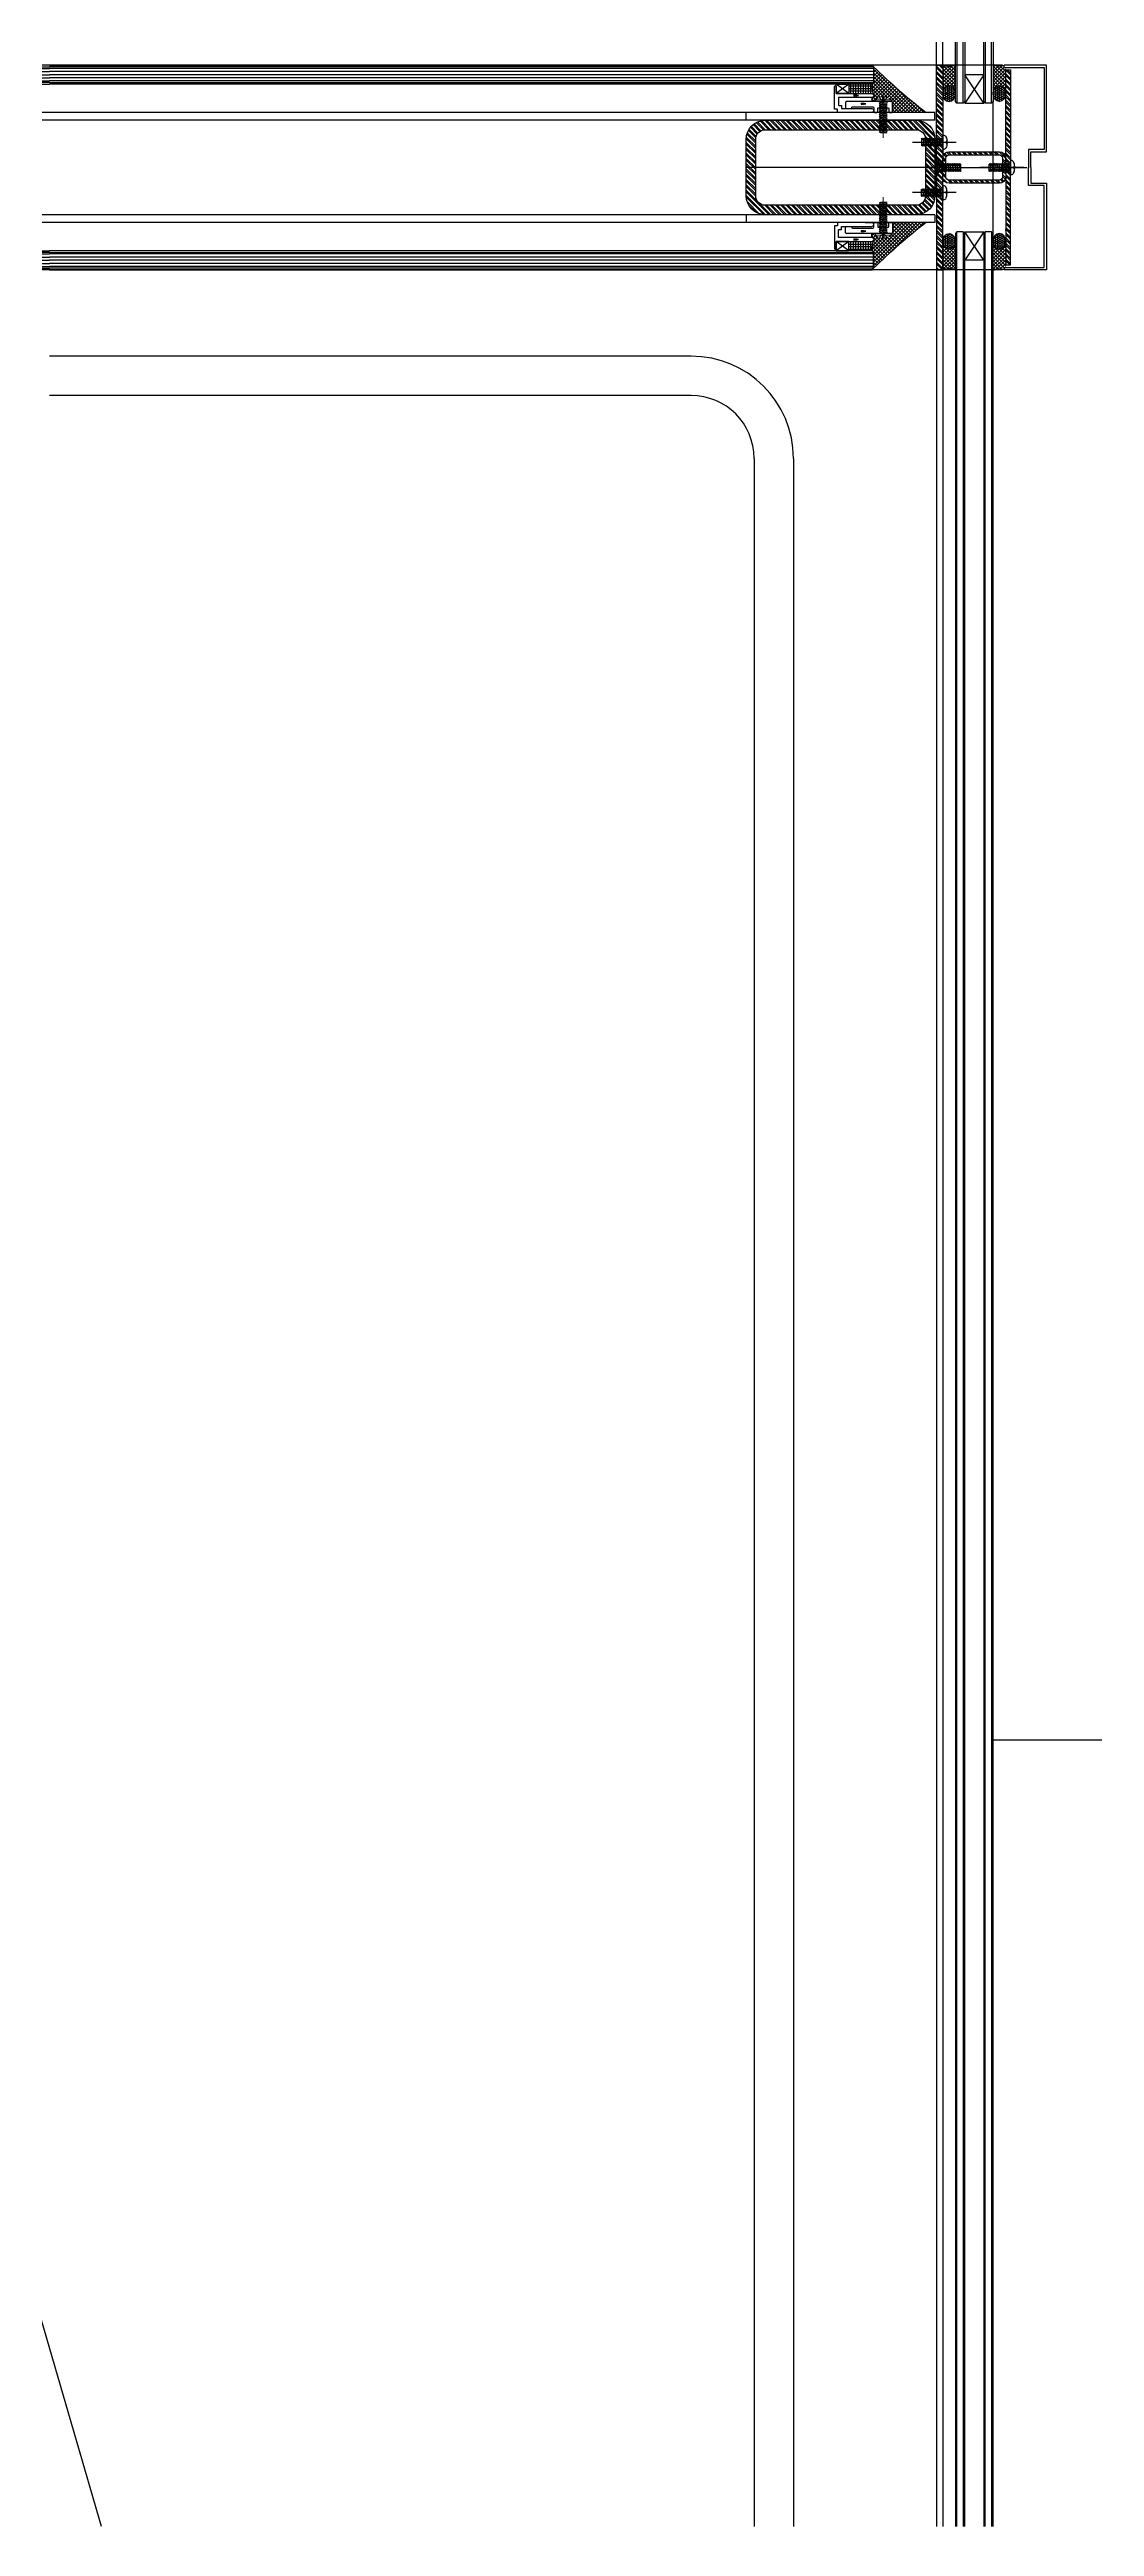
# Model space of a CAD drawing. Extents: x -163002 to 22103, y -98847 to 51643.
# Drawn here: x -131838 to -131173, y 30050 to 31625 of the extents above; entities that cross this region are included whole.
import ezdxf
from ezdxf.enums import TextEntityAlignment as Align

# ---------------------------------------------------------------- set-up
doc = ezdxf.new("R2010")
doc.units = 0
doc.header["$LTSCALE"] = 1000
doc.header["$MEASUREMENT"] = 0
for name, pattern in [('S2108a$0$CENTER', [2, 1.25, -0.25, 0.25, -0.25]), ('S2108a$0$DASHED', [0.75, 0.5, -0.25]), ('S2108a$0$HIDDEN', [0.375, 0.25, -0.125])]:
    doc.linetypes.add(name, pattern=pattern)
doc.layers.get('0').update_dxf_attribs({"linetype": 'CONTINUOUS'})
for name, color, linetype, lineweight in [('S2108a$0$0.25bC', 6, 'CONTINUOUS', 18), ('S2108a$0$0.25bCEN', 1, 'S2108a$0$CENTER', 18), ('S2108a$0$0.25bH', 3, 'S2108a$0$HIDDEN', 18)]:
    doc.layers.add(name, color=color, linetype=linetype, lineweight=lineweight)
for name, color, linetype in [('S2108a$0$2', 7, 'CONTINUOUS'), ('S2108a$0$5', 7, 'CONTINUOUS'), ('S2108a$0$A-Stairs', 2, 'CONTINUOUS'), ('S2108a$0$glass-p', 1, 'CONTINUOUS')]:
    doc.layers.add(name, color=color, linetype=linetype)
doc.styles.add('S2108a$0$ROMANT', font='romant')
pattern_1 = [(135, (-164677.6526, -48822.1116), (1.122532015, 1.122532015), []), (45, (-164677.6526, -48822.1116), (1.122532015, -1.122532015), [])]
pattern_2 = [(225, (-164677.6526, 111922.3166), (1.122532015, -1.122532015), []), (315, (-164677.6526, 111922.3166), (1.122532015, 1.122532015), [])]

# ---------------------------------------------------------------- blocks, each defined once
blk = doc.blocks.new('S2108a$0$M5P-12')
at = {"layer": 'S2108a$0$2'}
for p, q in [((364.5, 386.3), (368, 386.3)), ((364.5, 385.8), (364.5, 386.3)), ((364.5, 385.8), (368, 385.8)), ((364.5, 385.8), (366.2, 384.5)), ((370.7, 384.5), (366.2, 384)), ((370.7, 384.5), (366.2, 384.5)), ((366.2, 384), (366.2, 384.5)), ((368.9, 384.3), (366.2, 384)), ((366.6, 383.5), (366.2, 384)), ((370.7, 383.5), (366.2, 383)), ((366.6, 383.5), (366.2, 383)), ((366.8, 382.5), (366.2, 383)), ((367.4, 383.6), (366.6, 383.5)), ((367.4, 383.6), (366.8, 383.5)), ((368, 385.4), (368.9, 385.4)), ((368.9, 386.3), (372.3, 386.3)), ((368.9, 385.8), (372.3, 385.8)), ((370.1, 383.9), (369.4, 383.8)), ((370.1, 383.9), (369.4, 383.8)), ((370.1, 382.9), (369.4, 382.8)), ((370.1, 383.9), (370.7, 384.5)), ((370.1, 383.9), (370.5, 384.3)), ((370.1, 383.9), (370.7, 383.5)), ((370.1, 382.9), (370.7, 383.5)), ((370.1, 382.9), (370.7, 382.5)), ((372.3, 385.8), (370.7, 384.5)), ((372.3, 385.8), (372.3, 386.3)), ((366.8, 382.5), (366.2, 382)), ((370.7, 382.5), (366.2, 382)), ((366.8, 381.5), (366.2, 382)), ((370.7, 381.5), (366.2, 381)), ((366.8, 381.5), (366.2, 381)), ((366.8, 380.5), (366.2, 381)), ((370.7, 380.5), (366.2, 380)), ((366.8, 380.5), (366.2, 380)), ((366.8, 379.5), (366.2, 380)), ((366.8, 379.5), (366.2, 379)), ((370.7, 379.5), (366.2, 379)), ((366.8, 378.5), (366.2, 379)), ((370.7, 378.5), (366.2, 378)), ((366.8, 378.5), (366.2, 378)), ((366.8, 377.5), (366.2, 378)), ((370.7, 377.5), (366.2, 377)), ((366.8, 377.5), (366.2, 377)), ((366.8, 376.5), (366.2, 377)), ((370.7, 376.5), (366.2, 376)), ((366.8, 376.5), (366.2, 376)), ((366.8, 375.5), (366.2, 376)), ((370.7, 375.5), (366.2, 375)), ((366.8, 375.5), (366.2, 375)), ((366.8, 374.5), (366.2, 375)), ((370.7, 374.5), (366.2, 374)), ((366.8, 374.5), (366.2, 374)), ((366.8, 373.5), (366.2, 374)), ((370.7, 373.5), (366.2, 373)), ((366.8, 373.5), (366.2, 373)), ((366.8, 372.5), (366.2, 373)), ((366.8, 372.5), (366.5, 372.3)), ((370.5, 372.3), (366.5, 372.3)), ((367.4, 382.6), (366.8, 382.5)), ((367.4, 381.6), (366.8, 381.5)), ((367.4, 380.6), (366.8, 380.5)), ((367.4, 379.6), (366.8, 379.5)), ((367.4, 378.6), (366.8, 378.5)), ((367.4, 377.6), (366.8, 377.5)), ((367.4, 376.6), (366.8, 376.5)), ((367.4, 375.6), (366.8, 375.5)), ((367.4, 374.6), (366.8, 374.5)), ((367.4, 373.6), (366.8, 373.5)), ((367.4, 372.6), (366.8, 372.5)), ((370.7, 372.5), (368.9, 372.3)), ((370.1, 381.9), (369.4, 381.8)), ((370.1, 380.9), (369.4, 380.8)), ((370.1, 379.9), (369.4, 379.8)), ((370.1, 378.9), (369.4, 378.8)), ((370.1, 377.9), (369.4, 377.8)), ((370.1, 376.9), (369.4, 376.8)), ((370.1, 375.9), (369.4, 375.8)), ((370.1, 374.9), (369.4, 374.8)), ((370.1, 373.9), (369.4, 373.8)), ((370.1, 372.9), (369.4, 372.8)), ((370.1, 381.9), (370.7, 382.5)), ((370.1, 381.9), (370.7, 381.5)), ((370.1, 380.9), (370.7, 381.5)), ((370.1, 380.9), (370.7, 380.5)), ((370.1, 379.9), (370.7, 380.5)), ((370.1, 379.9), (370.7, 379.5)), ((370.1, 378.9), (370.7, 379.5)), ((370.1, 378.9), (370.7, 378.5)), ((370.1, 377.9), (370.7, 378.5)), ((370.1, 377.9), (370.7, 377.5)), ((370.1, 376.9), (370.7, 377.5)), ((370.1, 376.9), (370.7, 376.5)), ((370.1, 375.9), (370.7, 376.5)), ((370.1, 375.9), (370.7, 375.5)), ((370.1, 374.9), (370.7, 375.5)), ((370.1, 374.9), (370.7, 374.5)), ((370.1, 373.9), (370.7, 374.5)), ((370.1, 373.9), (370.7, 373.5)), ((370.1, 372.9), (370.7, 373.5)), ((370.1, 372.9), (370.7, 372.5)), ((370.5, 372.3), (370.7, 372.5))]:
    blk.add_line(p, q, dxfattribs=at)
at = {"layer": 'S2108a$0$5'}
for p, q in [((368, 385.4), (368, 386.3)), ((368.9, 385.4), (368.9, 386.3))]:
    blk.add_line(p, q, dxfattribs=at)
at = {"layer": 'S2108a$0$5', "color": 2}
blk.add_line((368.4, 391.7), (368.4, 364.6), dxfattribs=at)
blk = doc.blocks.new('S2108a$0$4.5')
at = {"layer": 'S2108a$0$2'}
for p, q in [((-226399.3, -193295.2), (-226399.5, -193295.4)), ((-226399.5, -193295.4), (-226397.7, -193295.2)), ((-226398.9, -193295.9), (-226399.5, -193295.4)), ((-226399.5, -193296.4), (-226395, -193295.9)), ((-226398.9, -193295.9), (-226399.5, -193296.4)), ((-226398.9, -193296.9), (-226399.5, -193296.4)), ((-226399.5, -193297.4), (-226395, -193296.9)), ((-226398.9, -193296.9), (-226399.5, -193297.4)), ((-226398.9, -193297.9), (-226399.5, -193297.4)), ((-226399.3, -193295.2), (-226395.3, -193295.2)), ((-226398.9, -193295.9), (-226398.2, -193295.8)), ((-226398.9, -193296.9), (-226398.2, -193296.8)), ((-226398.9, -193297.9), (-226398.2, -193297.8)), ((-226396.2, -193295.6), (-226395.6, -193295.5)), ((-226396.2, -193296.6), (-226395.6, -193296.5)), ((-226396.2, -193297.6), (-226395.6, -193297.5)), ((-226395.6, -193295.5), (-226395.3, -193295.2)), ((-226395.6, -193295.5), (-226395, -193295.9)), ((-226395.6, -193296.5), (-226395, -193295.9)), ((-226395.6, -193296.5), (-226395, -193296.9)), ((-226395.6, -193297.5), (-226395, -193296.9)), ((-226395.6, -193297.5), (-226395, -193297.9)), ((-226401.2, -193307.2), (-226401.2, -193307.7)), ((-226393.2, -193307.2), (-226401.2, -193307.2)), ((-226399.5, -193298.4), (-226395, -193297.9)), ((-226398.9, -193297.9), (-226399.5, -193298.4)), ((-226398.9, -193298.9), (-226399.5, -193298.4)), ((-226399.5, -193299.4), (-226395, -193298.9)), ((-226398.9, -193298.9), (-226399.5, -193299.4)), ((-226398.9, -193299.9), (-226399.5, -193299.4)), ((-226399.5, -193300.4), (-226395, -193299.9)), ((-226398.9, -193299.9), (-226399.5, -193300.4)), ((-226398.9, -193300.9), (-226399.5, -193300.4)), ((-226399.5, -193301.4), (-226395, -193300.9)), ((-226398.9, -193300.9), (-226399.5, -193301.4)), ((-226398.9, -193301.9), (-226399.5, -193301.4)), ((-226399.5, -193302.4), (-226395, -193301.9)), ((-226398.9, -193301.9), (-226399.5, -193302.4)), ((-226398.9, -193302.9), (-226399.5, -193302.4)), ((-226399.5, -193303.4), (-226395, -193302.9)), ((-226398.9, -193302.9), (-226399.5, -193303.4)), ((-226398.9, -193303.9), (-226399.5, -193303.4)), ((-226399.5, -193304.4), (-226395, -193303.9)), ((-226398.9, -193303.9), (-226399.5, -193304.4)), ((-226398.9, -193304.9), (-226399.5, -193304.4)), ((-226399.5, -193305.4), (-226395, -193304.9)), ((-226398.9, -193304.9), (-226399.5, -193305.4)), ((-226398.9, -193305.9), (-226399.5, -193305.4)), ((-226399.5, -193306.4), (-226395, -193305.9)), ((-226398.9, -193305.9), (-226399.5, -193306.4)), ((-226398.9, -193306.9), (-226399.5, -193306.4)), ((-226398.9, -193306.9), (-226399.3, -193307.2)), ((-226398.9, -193298.9), (-226398.2, -193298.8)), ((-226398.9, -193299.9), (-226398.2, -193299.8)), ((-226398.9, -193300.9), (-226398.2, -193300.8)), ((-226398.9, -193301.9), (-226398.2, -193301.8)), ((-226398.9, -193302.9), (-226398.2, -193302.8)), ((-226398.9, -193303.9), (-226398.2, -193303.8)), ((-226398.9, -193304.9), (-226398.2, -193304.8)), ((-226398.9, -193305.9), (-226398.2, -193305.8)), ((-226398.9, -193306.9), (-226398.2, -193306.8)), ((-226397.8, -193309.2), (-226396.6, -193309.2)), ((-226397.8, -193309.2), (-226397.8, -193309.7)), ((-226397.7, -193307.2), (-226395, -193306.9)), ((-226396.6, -193309.2), (-226396.6, -193309.7)), ((-226396.2, -193298.6), (-226395.6, -193298.5)), ((-226396.2, -193299.6), (-226395.6, -193299.5)), ((-226396.2, -193300.6), (-226395.6, -193300.5)), ((-226396.2, -193301.6), (-226395.6, -193301.5)), ((-226396.2, -193302.6), (-226395.6, -193302.5)), ((-226396.2, -193303.6), (-226395.6, -193303.5)), ((-226396.2, -193304.6), (-226395.6, -193304.5)), ((-226396.2, -193305.6), (-226395.6, -193305.5)), ((-226396.2, -193306.6), (-226395.6, -193306.5)), ((-226395.6, -193298.5), (-226395, -193297.9)), ((-226395.6, -193298.5), (-226395, -193298.9)), ((-226395.6, -193299.5), (-226395, -193298.9)), ((-226395.6, -193299.5), (-226395, -193299.9)), ((-226395.6, -193300.5), (-226395, -193299.9)), ((-226395.6, -193300.5), (-226395, -193300.9)), ((-226395.6, -193301.5), (-226395, -193300.9)), ((-226395.6, -193301.5), (-226395, -193301.9)), ((-226395.6, -193302.5), (-226395, -193301.9)), ((-226395.6, -193302.5), (-226395, -193302.9)), ((-226395.6, -193303.5), (-226395, -193302.9)), ((-226395.6, -193303.5), (-226395, -193303.9)), ((-226395.6, -193304.5), (-226395, -193303.9)), ((-226395.6, -193304.5), (-226395, -193304.9)), ((-226395.6, -193305.5), (-226395, -193304.9)), ((-226395.6, -193305.5), (-226395, -193305.9)), ((-226395.6, -193306.5), (-226395, -193305.9)), ((-226395.6, -193306.5), (-226395, -193306.9)), ((-226395.3, -193307.2), (-226395, -193306.9)), ((-226393.2, -193307.2), (-226393.2, -193307.7))]:
    blk.add_line(p, q, dxfattribs=at)
for centre, radius, start, end in [((-226399.5, -193307.5), 1.76, 188.6412, 243.4927), ((-226397.2, -193302.6), 7.08, 244.5235, 265.1216), ((-226397.2, -193302.6), 7.08, 274.8444, 295.4426), ((-226395, -193307.5), 1.76, 296.4734, 351.3249)]:
    blk.add_arc(centre, radius, start, end, dxfattribs=at)
at = {"layer": 'S2108a$0$5', "color": 2}
blk.add_line((-226397.2, -193314.7), (-226397.2, -193290), dxfattribs=at)
blk = doc.blocks.new('S2108a$0$11')
at = {"layer": 'S2108a$0$0.25bC'}
for p, q in [((1102.7, 1209.7), (1103.5, 1210.2)), ((1107.7, 1210.2), (1102.7, 1209.7)), ((1103.5, 1209.2), (1102.7, 1209.7)), ((1103.5, 1209.2), (1102.7, 1209.7)), ((1107.7, 1209.2), (1102.7, 1208.7)), ((1102.7, 1208.7), (1103.5, 1209.2)), ((1103.5, 1208.2), (1102.7, 1208.7)), ((1107.7, 1208.2), (1102.7, 1207.7)), ((1102.7, 1207.7), (1103.5, 1208.2)), ((1103.5, 1207.2), (1102.7, 1207.7)), ((1103.5, 1207.2), (1102.7, 1207.7)), ((1107.7, 1207.2), (1102.7, 1206.7)), ((1102.7, 1206.7), (1103.5, 1207.2)), ((1102.7, 1206.7), (1103.5, 1207.2)), ((1103.5, 1206.2), (1102.7, 1206.7)), ((1103.5, 1206.2), (1102.7, 1206.7)), ((1102.7, 1205.7), (1103.5, 1206.2)), ((1107.7, 1206.2), (1102.7, 1205.7)), ((1103.5, 1205.2), (1102.7, 1205.7)), ((1103.5, 1205.2), (1102.7, 1205.7)), ((1107.7, 1205.2), (1102.7, 1204.7)), ((1102.7, 1204.7), (1103.5, 1205.2)), ((1103.5, 1204.2), (1102.7, 1204.7)), ((1107.7, 1204.2), (1102.7, 1203.7)), ((1102.7, 1203.7), (1103.5, 1204.2)), ((1103.5, 1203.2), (1102.7, 1203.7)), ((1103.5, 1203.2), (1102.7, 1203.7)), ((1107.7, 1203.2), (1102.7, 1202.7)), ((1102.7, 1202.7), (1103.5, 1203.2)), ((1102.7, 1202.7), (1103.5, 1203.2)), ((1103.5, 1202.2), (1102.7, 1202.7)), ((1107.7, 1202.2), (1102.7, 1201.7)), ((1102.7, 1201.7), (1103.5, 1202.2)), ((1103.5, 1201.2), (1102.7, 1201.7)), ((1107.7, 1201.2), (1102.7, 1200.7)), ((1102.7, 1200.7), (1103.5, 1201.2)), ((1103.5, 1200.2), (1102.7, 1200.7)), ((1102.7, 1199.7), (1107.7, 1200.2)), ((1102.7, 1199.7), (1103.5, 1200.2)), ((1103.5, 1199.2), (1102.7, 1199.7)), ((1102.7, 1198.7), (1107.7, 1199.2)), ((1102.7, 1198.7), (1103.5, 1199.2)), ((1103.5, 1198.2), (1102.7, 1198.7)), ((1103.5, 1198.2), (1102.7, 1198.7)), ((1107.7, 1198.2), (1102.7, 1197.7)), ((1102.7, 1197.7), (1103.5, 1198.2)), ((1102.7, 1197.7), (1103.5, 1198.2)), ((1103.5, 1197.2), (1102.7, 1197.7)), ((1107.7, 1197.2), (1102.7, 1196.7)), ((1102.7, 1196.7), (1103.5, 1197.2)), ((1103.5, 1210.2), (1107.7, 1210.2)), ((1107.7, 1210.2), (1106.8, 1209.7)), ((1106.8, 1209.7), (1107.7, 1209.2)), ((1107.7, 1209.2), (1106.8, 1208.7)), ((1106.8, 1208.7), (1107.7, 1208.2)), ((1107.7, 1208.2), (1106.8, 1207.7)), ((1106.8, 1207.7), (1107.7, 1207.2)), ((1107.7, 1207.2), (1106.8, 1206.7)), ((1106.8, 1206.7), (1107.7, 1206.2)), ((1107.7, 1206.2), (1106.8, 1205.7)), ((1106.8, 1205.7), (1107.7, 1205.2)), ((1107.7, 1205.2), (1106.8, 1204.7)), ((1106.8, 1204.7), (1107.7, 1204.2)), ((1107.7, 1204.2), (1106.8, 1203.7)), ((1106.8, 1203.7), (1107.7, 1203.2)), ((1106.8, 1203.7), (1107.7, 1203.2)), ((1107.7, 1203.2), (1106.8, 1202.7)), ((1106.8, 1202.7), (1107.7, 1202.2)), ((1107.7, 1202.2), (1106.8, 1201.7)), ((1106.8, 1201.7), (1107.7, 1201.2)), ((1107.7, 1201.2), (1106.8, 1200.7)), ((1106.8, 1200.7), (1107.7, 1200.2)), ((1107.7, 1200.2), (1106.8, 1199.7)), ((1106.8, 1199.7), (1107.7, 1199.2)), ((1107.7, 1199.2), (1106.8, 1198.7)), ((1106.8, 1198.7), (1107.7, 1198.2)), ((1106.8, 1198.7), (1107.7, 1198.2)), ((1107.7, 1198.2), (1106.8, 1197.7)), ((1106.8, 1197.7), (1107.7, 1197.2)), ((1107.7, 1197.2), (1106.8, 1196.7)), ((1110.2, 1189.2), (1100.2, 1189.2)), ((1103.5, 1196.2), (1102.7, 1196.7)), ((1107.7, 1196.2), (1102.7, 1195.7)), ((1102.7, 1195.7), (1103.5, 1196.2)), ((1103.5, 1195.2), (1102.7, 1195.7)), ((1102.7, 1194.7), (1107.7, 1195.2)), ((1102.7, 1194.7), (1103.5, 1195.2)), ((1103.5, 1194.2), (1102.7, 1194.7)), ((1102.7, 1193.7), (1107.7, 1194.2)), ((1102.7, 1193.7), (1103.5, 1194.2)), ((1103.5, 1193.2), (1102.7, 1193.7)), ((1102.7, 1192.7), (1107.7, 1193.2)), ((1102.7, 1192.7), (1103.5, 1193.2)), ((1103.5, 1192.2), (1102.7, 1192.7)), ((1107.7, 1192.2), (1102.7, 1191.7)), ((1102.7, 1191.7), (1103.5, 1192.2)), ((1103.5, 1191.2), (1102.7, 1191.7)), ((1102.7, 1190.7), (1107.7, 1191.2)), ((1102.7, 1190.7), (1103.5, 1191.2)), ((1102.7, 1190.2), (1102.7, 1190.7)), ((1106.8, 1196.7), (1107.7, 1196.2)), ((1107.7, 1196.2), (1106.8, 1195.7)), ((1106.8, 1195.7), (1107.7, 1195.2)), ((1107.7, 1195.2), (1106.8, 1194.7)), ((1106.8, 1194.7), (1107.7, 1194.2)), ((1107.7, 1194.2), (1106.8, 1193.7)), ((1106.8, 1193.7), (1107.7, 1193.2)), ((1107.7, 1193.2), (1106.8, 1192.7)), ((1106.8, 1192.7), (1107.7, 1192.2)), ((1107.7, 1192.2), (1106.8, 1191.7)), ((1106.8, 1191.7), (1107.7, 1191.2)), ((1107.7, 1191.2), (1107.7, 1190.2))]:
    blk.add_line(p, q, dxfattribs=at)
blk.add_lwpolyline([(1100.2, 1189.2), (1100.2, 1190.2), (1110.2, 1190.2), (1110.2, 1189.2, -0.167288), (1105.7, 1187.3), (1105.7, 1187.8), (1104.7, 1187.8), (1104.7, 1187.3, -0.167288)], format="xyb", close=True, dxfattribs=at)
for start, end in [(241.3263, 264.2608), (275.7392, 298.6737)]:
    blk.add_arc((1105.2, 1192.2), 5, start, end, dxfattribs=at)
at = {"layer": 'S2108a$0$0.25bCEN', "ltscale": 0.2}
blk.add_line((1105.2, 1183.6), (1105.2, 1213.4), dxfattribs=at)
at = {"layer": 'S2108a$0$0.25bCEN', "ltscale": 0.05}
for p, q in [((1106.8, 1209.7), (1103.5, 1209.2)), ((1106.8, 1208.7), (1103.5, 1208.2)), ((1106.8, 1207.7), (1103.5, 1207.2)), ((1106.8, 1207.7), (1103.5, 1207.2)), ((1106.8, 1206.7), (1103.5, 1206.2)), ((1106.8, 1206.7), (1103.5, 1206.2)), ((1106.8, 1205.7), (1103.5, 1205.2)), ((1106.8, 1204.7), (1103.5, 1204.2)), ((1106.8, 1203.7), (1103.5, 1203.2)), ((1106.8, 1203.7), (1103.5, 1203.2)), ((1106.8, 1202.7), (1103.5, 1202.2)), ((1106.8, 1201.7), (1103.5, 1201.2)), ((1103.5, 1200.2), (1106.8, 1200.7)), ((1106.8, 1199.7), (1103.5, 1199.2)), ((1106.8, 1198.7), (1103.5, 1198.2)), ((1106.8, 1198.7), (1103.5, 1198.2)), ((1106.8, 1197.7), (1103.5, 1197.2)), ((1106.8, 1196.7), (1103.5, 1196.2)), ((1103.5, 1195.2), (1106.8, 1195.7)), ((1106.8, 1194.7), (1103.5, 1194.2)), ((1106.8, 1193.7), (1103.5, 1193.2)), ((1103.5, 1192.2), (1106.8, 1192.7)), ((1103.5, 1191.2), (1106.8, 1191.7))]:
    blk.add_line(p, q, dxfattribs=at)
at = {"layer": 'S2108a$0$0.25bH', "ltscale": 0.1}
for p, q in [((1104.7, 1189.9), (1102.6, 1187.7)), ((1105.7, 1189.9), (1104.7, 1189.9)), ((1104.7, 1187.8), (1104.7, 1189.9)), ((1105.7, 1187.8), (1105.7, 1189.9)), ((1107.7, 1187.7), (1105.7, 1189.9))]:
    blk.add_line(p, q, dxfattribs=at)
blk.add_lwpolyline([(1104.7, 1189.9), (1105.2, 1190.2), (1105.7, 1189.9)], dxfattribs=at)
blk = doc.blocks.new('S2108a')
at = {"layer": 'S2108a$0$glass-p'}
h = blk.add_hatch(dxfattribs=at)
h.set_pattern_fill('ANSI37', color=256, scale=0.5, angle=90, style=0)
h.set_pattern_definition([(225, (-156865.0582, 110400.9012), (1.122532015, -1.122532015), []), (315, (-156865.0582, 110400.9012), (1.122532015, 1.122532015), [])])
h.paths.add_polyline_path([(-131302.8, 31593.193), (-131302.8, 31592.102), (-131302.3, 31592.102, -0.41421356), (-131301.8, 31591.602), (-131301.8, 31585.602, -0.41421356), (-131302.3, 31585.102), (-131280.509, 31585.102, -0.02680141), (-131313.9, 31614.102), (-131313.9, 31604.102), (-131314.9, 31603.102, 0.08587611), (-131314.343, 31596.883, -0.73696584), (-131315.05, 31594.602), (-131315.05, 31592.102), (-131312.8, 31592.102), (-131312.8, 31593.193, -0.16728771), (-131308.3, 31595.086), (-131308.3, 31594.586), (-131307.3, 31594.586), (-131307.3, 31595.086, -0.16728771)])
h = blk.add_hatch(dxfattribs=at)
h.set_pattern_fill('ANSI32', color=256, scale=0.25, angle=90, style=0)
h.set_pattern_definition([(135, (-164563.9413, -47717.9301), (1.68379802, 1.68379802), []), (135, (-164565.0638, -47717.9301), (1.68379802, 1.68379802), [])])
h.paths.add_polyline_path([(-131273.9, 31615.102), (-131269.9, 31615.102), (-131269.9, 31550.102), (-131269.9, 31485.102), (-131273.9, 31485.102), (-131273.9, 31550.102)])
h = blk.add_hatch(dxfattribs=at)
h.set_pattern_fill('ANSI37', color=256, scale=0.5, angle=90, style=0)
h.set_pattern_definition(pattern_2)
edge = h.paths.add_edge_path()
edge.add_arc((-131265.9, 31629.482), 14.926, 254.455131, 285.544869, ccw=False)
edge.add_line((-131269.9, 31615.102), (-131269.9, 31597.533))
edge.add_ellipse((-131265.9, 31597.06), major_axis=(0, 4.957), ratio=0.80691857, start_angle=-90, end_angle=90)
edge.add_line((-131261.9, 31597.533), (-131261.9, 31615.102))
h = blk.add_hatch(dxfattribs=at)
h.set_pattern_fill('ANSI37', color=256, scale=0.5, angle=90, style=0)
h.set_pattern_definition(pattern_2)
edge = h.paths.add_edge_path()
edge.add_ellipse((-131233.9, 31597.06), major_axis=(0, 4.957), ratio=0.80691857, start_angle=270, end_angle=450, ccw=False)
edge.add_line((-131229.9, 31597.06), (-131229.9, 31612.102))
edge.add_line((-131229.9, 31612.102), (-131229.9, 31613.602))
edge.add_line((-131229.9, 31613.602), (-131230.9, 31613.602))
edge.add_line((-131230.9, 31613.602), (-131230.9, 31615.102))
edge.add_arc((-131233.779, 31622.738), 8.16, 249.343567, 290.656433, ccw=False)
edge.add_line((-131236.657, 31615.102), (-131237.9, 31615.102))
edge.add_line((-131237.9, 31615.102), (-131237.9, 31597.06))
h.paths.add_polyline_path([(-131237.9, 31615.102), (-131236.657, 31615.102, -0.04226372), (-131237.9, 31615.695)])
h = blk.add_hatch(dxfattribs=at)
h.set_pattern_fill('ANSI32', color=256, scale=0.25, angle=90, style=0)
h.set_pattern_definition([(135, (-164882.3634, -48848.8506), (1.68379802, 1.68379802), []), (135, (-164883.486, -48848.8506), (1.68379802, 1.68379802), [])])
h.paths.add_polyline_path([(-131229.9, 31612.102), (-131226.9, 31612.102), (-131226.9, 31550.102), (-131226.9, 31488.102), (-131229.9, 31488.102), (-131229.9, 31550.102)])
h = blk.add_hatch(dxfattribs=at)
h.set_pattern_fill('NET', color=256, scale=0.5, angle=90, style=0)
h.set_pattern_definition([(360, (-120188.8593, 32548.1328), (-9e-11, -1.5875), []), (270, (-120188.8593, 32548.1328), (-1.5875, 9e-11), [])])
h.paths.add_polyline_path([(-131329.7, 31597.102), (-131329.7, 31603.102), (-131314.9, 31603.102, 0.08276253), (-131314.4, 31597.102)])
h = blk.add_hatch(dxfattribs=at)
h.set_pattern_fill('HONEY', color=256, scale=0.25, angle=90, style=0)
h.set_pattern_definition([(360, (-97822.1474, 111922.31655), (1.190625, -0.6874075), [0.79375, -1.5875]), (240, (-97822.1474, 111922.31655), (-1.190624858, -0.6874077463), [0.79375, -1.5875]), (300, (-97822.1474, 111922.31655), (1.42e-07, -1.3748152464), [-1.5875, 0.79375])])
edge = h.paths.add_edge_path()
edge.add_ellipse((-131265.9, 31597.06), major_axis=(0, 4.957), ratio=0.80691857, start_angle=0, end_angle=360, ccw=False)
h = blk.add_hatch(dxfattribs=at)
h.set_pattern_fill('HONEY', color=256, scale=0.25, angle=90, style=0)
h.set_pattern_definition([(180, (-164677.6526, 111922.31656), (-1.190625, -0.6874075), [0.79375, -1.5875]), (300, (-164677.6526, 111922.31656), (1.1906248577, -0.6874077464), [0.79375, -1.5875]), (240, (-164677.6526, 111922.31656), (-1.423e-07, -1.3748152464), [-1.5875, 0.79375])])
edge = h.paths.add_edge_path()
edge.add_ellipse((-131233.9, 31597.06), major_axis=(0, 4.957), ratio=0.80691857, start_angle=0, end_angle=360)
h = blk.add_hatch(dxfattribs=at)
h.set_pattern_fill('ANSI32', color=256, scale=0.25, angle=90, style=0)
h.set_pattern_definition([(135, (-164357.0765, -48926.116), (1.68379802, 1.68379802), []), (135, (-164358.199, -48926.116), (1.68379802, 1.68379802), [])])
h.paths.add_polyline_path([(-131394.9, 31568.102, -0.41421356), (-131382.9, 31580.102), (-131286.9, 31580.102, -0.41421356), (-131274.9, 31568.102), (-131274.9, 31532.102, -0.41421356), (-131286.9, 31520.102), (-131382.9, 31520.102, -0.41421356), (-131394.9, 31532.102)])
h.paths.add_polyline_path([(-131280.9, 31568.102, 0.41421356), (-131286.9, 31574.102), (-131382.9, 31574.102, 0.41421356), (-131388.9, 31568.102), (-131388.9, 31532.102, 0.41421356), (-131382.9, 31526.102), (-131286.9, 31526.102, 0.41421356), (-131280.9, 31532.102)], flags=16)
h = blk.add_hatch(dxfattribs=at)
h.set_pattern_fill('ANSI31', color=256, scale=0.25, angle=90, style=0)
h.set_pattern_definition([(135, (-164678.6526, -48822.1116), (0.5612660076, 0.5612660075), [])])
h.paths.add_polyline_path([(-131274.9, 31550.102), (-131273.9, 31550.102), (-131273.9, 31532.102), (-131274.9, 31532.102)])
h.paths.add_polyline_path([(-131274.9, 31568.102), (-131273.9, 31568.102), (-131273.9, 31550.102), (-131274.9, 31550.102)])
h = blk.add_hatch(dxfattribs=at)
h.set_pattern_fill('ANSI32', color=256, scale=0.25, angle=90, style=0)
h.set_pattern_definition([(135, (-164848.2094, -48848.1147), (1.68379802, 1.68379802), []), (135, (-164849.332, -48848.1147), (1.68379802, 1.68379802), [])])
h.paths.add_polyline_path([(-131265.9, 31560.102), (-131233.9, 31560.102, -0.41421356), (-131229.9, 31556.102), (-131229.9, 31544.102, -0.41421356), (-131233.9, 31540.102), (-131265.9, 31540.102, -0.41421356), (-131269.9, 31544.102), (-131269.9, 31556.102, -0.41421356)])
h.paths.add_polyline_path([(-131265.9, 31558.102, 0.41421356), (-131267.9, 31556.102), (-131267.9, 31544.102, 0.41421356), (-131265.9, 31542.102), (-131233.9, 31542.102, 0.41421356), (-131231.9, 31544.102), (-131231.9, 31556.102, 0.41421356), (-131233.9, 31558.102)], flags=16)
h = blk.add_hatch(dxfattribs=at)
h.set_pattern_fill('NET', color=256, scale=0.5, angle=90, style=0)
h.set_pattern_definition([(360, (-120188.8593, 30552.0722), (9e-11, 1.5875), []), (90, (-120188.8593, 30552.0722), (-1.5875, 9e-11), [])])
h.paths.add_polyline_path([(-131329.7, 31503.102), (-131329.7, 31497.102), (-131314.9, 31497.102, -0.08276253), (-131314.4, 31503.102)])
h = blk.add_hatch(dxfattribs=at)
h.set_pattern_fill('ANSI37', color=256, scale=0.5, angle=90, style=0)
h.set_pattern_definition([(135, (-156865.0582, -47300.6962), (1.122532015, 1.122532015), []), (45, (-156865.0582, -47300.6962), (1.122532015, -1.122532015), [])])
h.paths.add_polyline_path([(-131302.8, 31507.012), (-131302.8, 31508.102), (-131302.3, 31508.102, 0.41421356), (-131301.8, 31508.602), (-131301.8, 31514.602, 0.41421356), (-131302.3, 31515.102), (-131280.509, 31515.102, 0.02680141), (-131313.9, 31486.102), (-131313.9, 31496.102), (-131314.9, 31497.102, -0.08587611), (-131314.343, 31503.322, 0.73696584), (-131315.05, 31505.602), (-131315.05, 31508.102), (-131312.8, 31508.102), (-131312.8, 31507.012, 0.16728771), (-131308.3, 31505.119), (-131308.3, 31505.619), (-131307.3, 31505.619), (-131307.3, 31505.119, 0.16728771)])
h = blk.add_hatch(dxfattribs=at)
h.set_pattern_fill('ANSI37', color=256, scale=0.5, angle=90, style=0)
h.set_pattern_definition(pattern_1)
edge = h.paths.add_edge_path()
edge.add_arc((-131265.9, 31470.723), 14.926, 434.455131, 465.544869)
edge.add_line((-131269.9, 31485.102), (-131269.9, 31502.672))
edge.add_ellipse((-131265.9, 31503.145), major_axis=(0, -4.957), ratio=0.80691857, start_angle=270, end_angle=450, ccw=False)
edge.add_line((-131261.9, 31502.672), (-131261.9, 31485.102))
h = blk.add_hatch(dxfattribs=at)
h.set_pattern_fill('HONEY', color=256, scale=0.25, angle=90, style=0)
h.set_pattern_definition([(360, (-97822.1474, -48822.1116), (1.190625, 0.6874075), [0.79375, -1.5875]), (120, (-97822.1474, -48822.1116), (-1.1906248577, 0.6874077464), [0.79375, -1.5875]), (60, (-97822.1474, -48822.1116), (1.423e-07, 1.3748152464), [-1.5875, 0.79375])])
edge = h.paths.add_edge_path()
edge.add_ellipse((-131265.9, 31503.145), major_axis=(0, -4.957), ratio=0.80691857, start_angle=0, end_angle=360)
h = blk.add_hatch(dxfattribs=at)
h.set_pattern_fill('HONEY', color=256, scale=0.25, angle=90, style=0)
h.set_pattern_definition([(180, (-164677.6526, -48822.1116), (-1.190625, 0.6874075), [0.79375, -1.5875]), (60, (-164677.6526, -48822.1116), (1.190624858, 0.6874077463), [0.79375, -1.5875]), (120, (-164677.6526, -48822.1116), (-1.42e-07, 1.3748152464), [-1.5875, 0.79375])])
edge = h.paths.add_edge_path()
edge.add_ellipse((-131233.9, 31503.145), major_axis=(0, -4.957), ratio=0.80691857, start_angle=0, end_angle=360, ccw=False)
h = blk.add_hatch(dxfattribs=at)
h.set_pattern_fill('ANSI37', color=256, scale=0.5, angle=90, style=0)
h.set_pattern_definition(pattern_1)
edge = h.paths.add_edge_path()
edge.add_ellipse((-131233.9, 31503.145), major_axis=(0, -4.957), ratio=0.80691857, start_angle=-90, end_angle=90)
edge.add_line((-131229.9, 31503.145), (-131229.9, 31488.102))
edge.add_line((-131229.9, 31488.102), (-131229.9, 31486.602))
edge.add_line((-131229.9, 31486.602), (-131230.9, 31486.602))
edge.add_line((-131230.9, 31486.602), (-131230.9, 31485.102))
edge.add_arc((-131233.779, 31477.467), 8.16, 429.343567, 470.656433)
edge.add_line((-131236.657, 31485.102), (-131237.9, 31485.102))
edge.add_line((-131237.9, 31485.102), (-131237.9, 31503.145))
h.paths.add_polyline_path([(-131237.9, 31485.102), (-131236.657, 31485.102, 0.04226372), (-131237.9, 31484.51)])
at = {"layer": 'S2108a$0$A-Stairs', "color": 1, "linetype": 'S2108a$0$DASHED'}
blk.add_line((-131137.4, 30550.1), (-131237.9, 30550.1), dxfattribs=at)
at = {"layer": 'S2108a$0$glass-p'}
for p, q in [((-131273.9, 31615.102), (-131273.9, 33007.606)), ((-131269.9, 31615.102), (-131269.9, 33007.606)), ((-131260.9, 33007.606), (-131260.9, 31591.102)), ((-131256.9, 31591.102), (-131256.9, 33007.606)), ((-131242.9, 33007.606), (-131242.9, 31591.102)), ((-131238.9, 31591.102), (-131238.9, 33007.606)), ((-132437.9, 31614.102), (-131837.9, 31614.102)), ((-132437.9, 31613.102), (-131837.9, 31613.102)), ((-132437.9, 31611.102), (-131837.9, 31611.102)), ((-131837.9, 31615.102), (-132436.9, 31615.102)), ((-131231.9, 31615.102), (-131837.9, 31615.102)), ((-131837.9, 31615.102), (-131314.9, 31615.102)), ((-131313.9, 31614.102), (-131837.9, 31614.102)), ((-131313.9, 31613.102), (-131837.9, 31613.102)), ((-131313.9, 31611.102), (-131837.9, 31611.102)), ((-131314.9, 31615.102), (-131313.9, 31614.102)), ((-131313.9, 31614.102), (-131313.9, 31604.102)), ((-131273.9, 31550.102), (-131273.9, 31615.102)), ((-131273.9, 31615.102), (-131269.9, 31615.102)), ((-131269.9, 31615.102), (-131269.9, 31550.102)), ((-131203.9, 31615.102), (-131230.9, 31615.102)), ((-131230.9, 31613.602), (-131230.9, 31615.102)), ((-131230.9, 31613.602), (-131205.4, 31613.602)), ((-131229.9, 31550.102), (-131229.9, 31612.102)), ((-131229.9, 31612.102), (-131226.9, 31612.102)), ((-131226.9, 31612.102), (-131226.9, 31550.102)), ((-131205.4, 31613.602), (-131205.4, 31561.602)), ((-131203.9, 31560.102), (-131203.9, 31615.102)), ((-132437.9, 31609.102), (-131837.9, 31609.102)), ((-132437.9, 31607.102), (-131837.9, 31607.102)), ((-132437.9, 31605.102), (-131837.9, 31605.102)), ((-131837.9, 31604.102), (-132437.9, 31604.102)), ((-132436.9, 31603.102), (-131837.9, 31603.102)), ((-131313.9, 31609.102), (-131837.9, 31609.102)), ((-131313.9, 31607.102), (-131837.9, 31607.102)), ((-131313.9, 31605.102), (-131837.9, 31605.102)), ((-131837.9, 31604.102), (-131313.9, 31604.102)), ((-131314.9, 31603.102), (-131837.9, 31603.102)), ((-131329.7, 31603.102), (-131337.7, 31597.102)), ((-131329.7, 31597.102), (-131337.7, 31603.102)), ((-131315.05, 31594.602), (-131315.05, 31592.102)), ((-131313.9, 31600.772), (-131314.94, 31600.721)), ((-131314.9, 31603.102), (-131313.9, 31604.102)), ((-131837.9, 31585.102), (-132306.874, 31585.102)), ((-131837.9, 31580.102), (-132306.874, 31580.102)), ((-131274.9, 31585.102), (-131837.9, 31585.102)), ((-131274.9, 31580.102), (-131837.9, 31580.102)), ((-131394.9, 31580.102), (-131394.9, 31585.102)), ((-131274.9, 31580.102), (-131274.9, 31585.102)), ((-131237.9, 31508.102), (-131237.9, 31592.431)), ((-131273.9, 31568.102), (-131274.9, 31568.102)), ((-131270.9, 31564.602), (-131270.9, 31563.602)), ((-131274.9, 31550.102), (-131394.9, 31550.102)), ((-131273.9, 31549.602), (-131273.9, 31550.602)), ((-131273.9, 31550.102), (-131273.9, 31485.102)), ((-131271.9, 31550.102), (-131216.576, 31550.102)), ((-131269.9, 31485.102), (-131269.9, 31550.102)), ((-131229.9, 31550.102), (-131229.9, 31488.102)), ((-131226.9, 31488.102), (-131226.9, 31550.102)), ((-131205.4, 31561.602), (-131215.4, 31561.602)), ((-131215.4, 31561.602), (-131215.4, 31550.102)), ((-131215.4, 31538.602), (-131215.4, 31550.102)), ((-131213.9, 31550.102), (-131213.9, 31560.102)), ((-131213.9, 31560.102), (-131203.9, 31560.102)), ((-131213.9, 31550.102), (-131213.9, 31540.102)), ((-131273.9, 31532.102), (-131274.9, 31532.102)), ((-131205.4, 31538.602), (-131215.4, 31538.602)), ((-131213.9, 31540.102), (-131203.9, 31540.102)), ((-131205.4, 31486.602), (-131205.4, 31538.602)), ((-131203.9, 31540.102), (-131203.9, 31485.102)), ((-131837.9, 31520.102), (-132306.874, 31520.102)), ((-131274.9, 31520.102), (-131837.9, 31520.102)), ((-131394.9, 31520.102), (-131394.9, 31515.102)), ((-131274.9, 31520.102), (-131274.9, 31515.102)), ((-131837.9, 31515.102), (-132306.874, 31515.102)), ((-131274.9, 31515.102), (-131837.9, 31515.102)), ((-131329.7, 31497.102), (-131337.7, 31503.102)), ((-131329.7, 31503.102), (-131337.7, 31497.102)), ((-131319.182, 31515.102), (-131291.837, 31515.102)), ((-131315.05, 31505.602), (-131315.05, 31508.102)), ((-131260.9, 30050.104), (-131260.9, 31509.102)), ((-131256.9, 31509.102), (-131256.9, 30050.104)), ((-131242.9, 30050.104), (-131242.9, 31509.102)), ((-131238.9, 31509.102), (-131238.9, 30050.104)), ((-131229.9, 31510.102), (-131229.9, 31511.102)), ((-131229.9, 31511.102), (-131229.9, 31510.102)), ((-131229.9, 31510.102), (-131229.9, 31511.102)), ((-131837.9, 31496.102), (-132437.9, 31496.102)), ((-132437.9, 31495.102), (-131837.9, 31495.102)), ((-132437.9, 31493.102), (-131837.9, 31493.102)), ((-132437.9, 31491.102), (-131837.9, 31491.102)), ((-132437.9, 31489.102), (-131837.9, 31489.102)), ((-132437.9, 31487.102), (-131837.9, 31487.102)), ((-132437.9, 31486.102), (-131837.9, 31486.102)), ((-132436.9, 31497.102), (-131837.9, 31497.102)), ((-131837.9, 31485.102), (-132436.9, 31485.102)), ((-131314.9, 31497.102), (-131837.9, 31497.102)), ((-131837.9, 31496.102), (-131313.9, 31496.102)), ((-131313.9, 31495.102), (-131837.9, 31495.102)), ((-131313.9, 31493.102), (-131837.9, 31493.102)), ((-131313.9, 31491.102), (-131837.9, 31491.102)), ((-131313.9, 31489.102), (-131837.9, 31489.102)), ((-131313.9, 31487.102), (-131837.9, 31487.102)), ((-131313.9, 31486.102), (-131837.9, 31486.102)), ((-131231.9, 31485.102), (-131837.9, 31485.102)), ((-131837.9, 31485.102), (-131314.9, 31485.102)), ((-131313.9, 31499.433), (-131314.94, 31499.484)), ((-131314.9, 31497.102), (-131313.9, 31496.102)), ((-131314.9, 31485.102), (-131313.9, 31486.102)), ((-131313.9, 31486.102), (-131313.9, 31496.102)), ((-131273.9, 31485.102), (-131269.9, 31485.102)), ((-131273.9, 31485.102), (-131273.9, 30050.104)), ((-131269.9, 31485.102), (-131269.9, 30050.104)), ((-131230.9, 31486.602), (-131205.4, 31486.602)), ((-131230.9, 31486.602), (-131230.9, 31485.102)), ((-131203.9, 31485.102), (-131230.9, 31485.102)), ((-131229.9, 31488.102), (-131226.9, 31488.102)), ((-131804.84, 30050.104), (-132206.874, 31430.102)), ((-131429.9, 31430.102), (-131837.9, 31430.102)), ((-131429.9, 31405.102), (-131837.9, 31405.102)), ((-131389.9, 31365.102), (-131389.9, 30050.104)), ((-131364.9, 31365.102), (-131364.9, 30050.104))]:
    blk.add_line(p, q, dxfattribs=at)
for points in [[(-131237.9, 33050.101), (-131237.9, 31592.102), (-131238.9, 31591.102), (-131242.9, 31591.102), (-131243.9, 31592.102), (-131243.9, 33007.606)], [(-131255.9, 33007.606), (-131255.9, 31592.102), (-131256.9, 31591.102), (-131260.9, 31591.102), (-131261.9, 31592.102), (-131261.9, 33007.606)], [(-131243.9, 31609.102), (-131255.9, 31591.102), (-131243.9, 31591.102), (-131255.9, 31609.102)], [(-131255.9, 30050.104), (-131255.9, 31508.102), (-131256.9, 31509.102), (-131260.9, 31509.102), (-131261.9, 31508.102), (-131261.9, 30050.104)], [(-131243.9, 31491.102), (-131255.9, 31509.102), (-131243.9, 31509.102), (-131255.9, 31491.102)], [(-131237.9, 30050.104), (-131237.9, 31508.102), (-131238.9, 31509.102), (-131242.9, 31509.102), (-131243.9, 31508.102), (-131243.9, 30050.104)]]:
    blk.add_lwpolyline(points, dxfattribs=at)
for points in [[(-131315.05, 31587.602, -1), (-131315.05, 31585.102), (-131336.6, 31585.102, -0.41421356), (-131336.8, 31585.302), (-131336.8, 31586.902, 0.41421356), (-131337, 31587.102), (-131338.6, 31587.102, -0.41421356), (-131338.8, 31587.302), (-131338.8, 31601.602, -1), (-131337.8, 31601.602), (-131337.8, 31597.302, 0.41421356), (-131337.6, 31597.102), (-131315.05, 31597.102, -1), (-131315.05, 31594.602), (-131336.1, 31594.602, 0.41421356), (-131336.3, 31594.402), (-131336.3, 31589.802, 0.41421356), (-131336.1, 31589.602), (-131334.5, 31589.602, -0.41421356), (-131334.3, 31589.402), (-131334.3, 31587.802, 0.41421356), (-131334.1, 31587.602)], [(-131382.9, 31520.102, -0.41421356), (-131394.9, 31532.102), (-131394.9, 31568.102, -0.41421356), (-131382.9, 31580.102), (-131286.9, 31580.102, -0.41421356), (-131274.9, 31568.102), (-131274.9, 31532.102, -0.41421356), (-131286.9, 31520.102)], [(-131382.9, 31526.102, -0.41421356), (-131388.9, 31532.102), (-131388.9, 31568.102, -0.41421356), (-131382.9, 31574.102), (-131286.9, 31574.102, -0.41421356), (-131280.9, 31568.102), (-131280.9, 31532.102, -0.41421356), (-131286.9, 31526.102)], [(-131229.9, 31544.102, -0.41421356), (-131233.9, 31540.102), (-131265.9, 31540.102, -0.41421356), (-131269.9, 31544.102), (-131269.9, 31556.102, -0.41421356), (-131265.9, 31560.102), (-131233.9, 31560.102, -0.41421356), (-131229.9, 31556.102)], [(-131231.9, 31544.102, -0.41421356), (-131233.9, 31542.102), (-131265.9, 31542.102, -0.41421356), (-131267.9, 31544.102), (-131267.9, 31556.102, -0.41421356), (-131265.9, 31558.102), (-131233.9, 31558.102, -0.41421356), (-131231.9, 31556.102)], [(-131315.05, 31512.602, 1), (-131315.05, 31515.102), (-131336.6, 31515.102, 0.41421356), (-131336.8, 31514.902), (-131336.8, 31513.302, -0.41421356), (-131337, 31513.102), (-131338.6, 31513.102, 0.41421356), (-131338.8, 31512.902), (-131338.8, 31498.602, 1), (-131337.8, 31498.602), (-131337.8, 31502.902, -0.41421356), (-131337.6, 31503.102), (-131315.05, 31503.102, 1), (-131315.05, 31505.602), (-131336.1, 31505.602, -0.41421356), (-131336.3, 31505.802), (-131336.3, 31510.402, -0.41421356), (-131336.1, 31510.602), (-131334.5, 31510.602, 0.41421356), (-131334.3, 31510.802), (-131334.3, 31512.402, -0.41421356), (-131334.1, 31512.602)]]:
    blk.add_lwpolyline(points, format="xyb", close=True, dxfattribs=at)
for points in [[(-131337.7, 31603.102), (-131329.7, 31603.102), (-131329.7, 31597.102), (-131337.7, 31597.102)], [(-131255.9, 31591.102), (-131243.9, 31591.102), (-131243.9, 31609.102), (-131255.9, 31609.102)], [(-131337.7, 31497.102), (-131329.7, 31497.102), (-131329.7, 31503.102), (-131337.7, 31503.102)], [(-131255.9, 31509.102), (-131243.9, 31509.102), (-131243.9, 31491.102), (-131255.9, 31491.102)]]:
    blk.add_lwpolyline(points, close=True, dxfattribs=at)
for points in [[(-131327.8, 31588.102), (-131327.8, 31588.102), (-131327.8, 31588.102, -0.41421356), (-131327.3, 31588.602), (-131314.3, 31588.602, -0.41421356), (-131313.8, 31588.102), (-131313.8, 31585.602, 0.41421356), (-131313.3, 31585.102), (-131311.8, 31585.102, 0.41421356), (-131311.3, 31585.602), (-131311.3, 31587.602, -0.41421356), (-131310.8, 31588.102), (-131307.8, 31588.102), (-131304.8, 31588.102, -0.41421356), (-131304.3, 31587.602), (-131304.3, 31585.602, 0.41421356), (-131303.8, 31585.102), (-131302.3, 31585.102, 0.41421356), (-131301.8, 31585.602), (-131301.8, 31591.602, 0.41421356), (-131302.3, 31592.102), (-131307.417, 31592.102), (-131307.8, 31591.72), (-131308.183, 31592.102), (-131331.3, 31592.102, 0.41421356), (-131331.8, 31591.602), (-131331.8, 31588.102, 0.41421356), (-131331.3, 31587.602), (-131328.3, 31587.602, 0.41421356), (-131327.8, 31588.102)], [(-131327.8, 31512.102), (-131327.8, 31512.102), (-131327.8, 31512.102, 0.41421356), (-131327.3, 31511.602), (-131314.3, 31511.602, 0.41421356), (-131313.8, 31512.102), (-131313.8, 31514.602, -0.41421356), (-131313.3, 31515.102), (-131311.8, 31515.102, -0.41421356), (-131311.3, 31514.602), (-131311.3, 31512.602, 0.41421356), (-131310.8, 31512.102), (-131307.8, 31512.102), (-131304.8, 31512.102, 0.41421356), (-131304.3, 31512.602), (-131304.3, 31514.602, -0.41421356), (-131303.8, 31515.102), (-131302.3, 31515.102, -0.41421356), (-131301.8, 31514.602), (-131301.8, 31508.602, -0.41421356), (-131302.3, 31508.102), (-131307.417, 31508.102), (-131307.8, 31508.485), (-131308.183, 31508.102), (-131331.3, 31508.102, -0.41421356), (-131331.8, 31508.602), (-131331.8, 31512.102, -0.41421356), (-131331.3, 31512.602), (-131328.3, 31512.602, -0.41421356), (-131327.8, 31512.102)]]:
    blk.add_lwpolyline(points, format="xyb", dxfattribs=at)
for centre, radius, start, end in [((-131026.891, 31910.843), 412.83, 225.955013, 232.095973), ((-131265.9, 31629.482), 14.926, 254.455131, 285.544869), ((-131233.779, 31622.738), 8.16, 239.663196, 290.656433), ((-131296.65, 31601.602), 18.312, 175.301319, 194.225964), ((-131296.65, 31498.602), 18.312, 165.774036, 184.698681), ((-131026.891, 31189.362), 412.83, 127.904027, 134.044987), ((-131265.9, 31470.723), 14.926, 74.455131, 105.544869), ((-131233.779, 31477.467), 8.16, 69.343567, 120.336804), ((-131429.9, 31365.102), 65, 360, 90), ((-131429.9, 31365.102), 40, 360, 90)]:
    blk.add_arc(centre, radius, start, end, dxfattribs=at)
at = {"layer": 'S2108a$0$glass-p', "extrusion": (0, 0, -1)}
for centre, major_axis in [((-131265.9, 31597.06), (0, 4.957)), ((-131233.9, 31503.145), (0, -4.957))]:
    blk.add_ellipse(centre, major_axis=major_axis, ratio=0.80691857, dxfattribs=at)
at = {"layer": 'S2108a$0$glass-p'}
for centre, major_axis in [((-131233.9, 31597.06), (0, 4.957)), ((-131265.9, 31503.145), (0, -4.957))]:
    blk.add_ellipse(centre, major_axis=major_axis, ratio=0.80691857, dxfattribs=at)
at = {"layer": 'S2108a$0$glass-p', "xscale": -1, "rotation": 179.9999999966649}
blk.add_blockref('S2108a$0$11', (-132412.978, 32782.347), dxfattribs=at)
at = {"layer": 'S2108a$0$glass-p'}
for name, p, xscale, yscale, zscale, rotation in [('S2108a$0$4.5', (-348740.53, -223130.801), -1.125000049258233, 1.125000049258233, 1.125000049255118, 89.99999999703549), ('S2108a$0$M5P-12', (-130844.701, 31959.482), -1.111111111109494, 1.111111111109494, 1.111111111111111, 89.9999999969985), ('S2108a$0$4.5', (-348697.529, 286247.006), 1.125000049258233, 1.125000049258233, 1.125000049258233, 89.99999999703552), ('S2108a$0$4.5', (-348740.529, 286231.006), 1.125000049258233, 1.125000049258233, 1.125000049258233, 89.99999999703552)]:
    blk.add_blockref(name, p, dxfattribs=dict(at, xscale=xscale, yscale=yscale, zscale=zscale, rotation=rotation))
at = {"layer": 'S2108a$0$glass-p', "rotation": 359.9999999966649}
blk.add_blockref('S2108a$0$11', (-132412.978, 30317.858), dxfattribs=at)
at = {"layer": 'S2108a$0$glass-p', "style": 'S2108a$0$ROMANT'}
for s, p in [('H522', (-131325.136, 31596.364)), ('H035', (-131320.43, 31591.008))]:
    blk.add_text(s, height=0.9, rotation=180, dxfattribs=at).set_placement(p, align=Align.CENTER)
at = {"layer": 'S2108a$0$glass-p', "style": 'S2108a$0$ROMANT', "text_generation_flag": 2}
for s, p in [('H522', (-131325.136, 31503.841)), ('H035', (-131320.43, 31509.197))]:
    blk.add_text(s, height=0.9, rotation=360, dxfattribs=at).set_placement(p, align=Align.CENTER)

msp = doc.modelspace()

# ---------------------------------------------------------------- block references
msp.add_blockref('S2108a', (0, 0))

doc.saveas('drawing.dxf')
